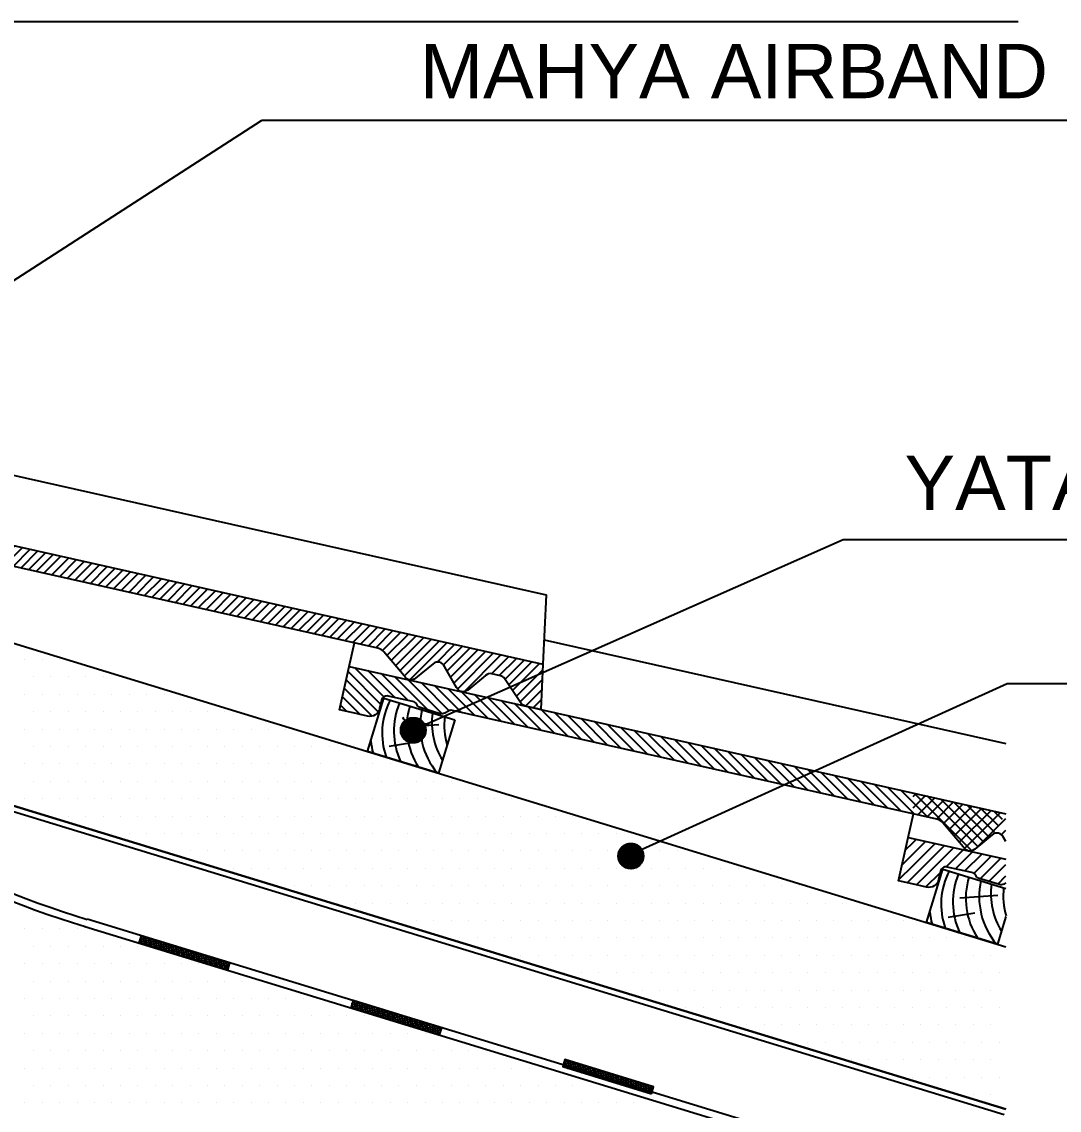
# Model space of a CAD drawing. Extents: x 775040 to 808375, y 4159409 to 4163651.
# Drawn here: x 807793.1 to 808002.7, y 4160819.6 to 4161039.5 of the extents above; entities that cross this region are included whole.
import ezdxf

# ---------------------------------------------------------------- set-up
doc = ezdxf.new("R2010")
doc.units = 0
doc.header["$MEASUREMENT"] = 0
doc.linetypes.add('DUZ', pattern=[500, 500])
doc.layers.get('0').update_dxf_attribs({"linetype": 'DUZ'})
for name, color, linetype in [('3', 3, 'Continuous'), ('tarama', 8, 'Continuous'), ('YAZI', 3, 'Continuous')]:
    doc.layers.add(name, color=color, linetype=linetype)
doc.styles.add('LEVENT', font='arial.ttf', dxfattribs={"height": 10})
pattern_1 = [(34.9669027, (805994.328464, 4161133.777688), (-0.01611844555, 0.02304785083), []), (124.9669027, (805994.328464, 4161133.777688), (-0.02304785083, -0.01611844555), [])]
pattern_2 = [(11, (805153.5943, 4161421.8334), (-0.08944172, 0.46013774), []), (101, (805153.5943, 4161421.8334), (-0.46013774, -0.08944172), [])]

# ---------------------------------------------------------------- blocks, each defined once
blk = doc.blocks.new('*X993')
at = {"color": 0}
for p, q in [((11535.9375, -1021.875), (11535.9375, -1021.875)), ((11545.3125, -1021.875), (11545.3125, -1021.875)), ((11554.6875, -1021.875), (11554.6875, -1021.875)), ((11540.625, -1031.25), (11540.625, -1031.25)), ((11550, -1031.25), (11550, -1031.25)), ((11559.375, -1031.25), (11559.375, -1031.25)), ((11568.75, -1031.25), (11568.75, -1031.25)), ((11578.125, -1031.25), (11578.125, -1031.25)), ((11587.5, -1031.25), (11587.5, -1031.25)), ((11535.9375, -1040.625), (11535.9375, -1040.625)), ((11545.3125, -1040.625), (11545.3125, -1040.625)), ((11554.6875, -1040.625), (11554.6875, -1040.625)), ((11564.0625, -1040.625), (11564.0625, -1040.625)), ((11573.4375, -1040.625), (11573.4375, -1040.625)), ((11582.8125, -1040.625), (11582.8125, -1040.625)), ((11592.1875, -1040.625), (11592.1875, -1040.625)), ((11601.5625, -1040.625), (11601.5625, -1040.625)), ((11610.9375, -1040.625), (11610.9375, -1040.625)), ((11540.625, -1050), (11540.625, -1050)), ((11550, -1050), (11550, -1050)), ((11559.375, -1050), (11559.375, -1050)), ((11568.75, -1050), (11568.75, -1050)), ((11578.125, -1050), (11578.125, -1050)), ((11587.5, -1050), (11587.5, -1050)), ((11596.875, -1050), (11596.875, -1050)), ((11606.25, -1050), (11606.25, -1050)), ((11615.625, -1050), (11615.625, -1050)), ((11625, -1050), (11625, -1050)), ((11634.375, -1050), (11634.375, -1050)), ((11643.75, -1050), (11643.75, -1050)), ((11535.9375, -1059.375), (11535.9375, -1059.375)), ((11545.3125, -1059.375), (11545.3125, -1059.375)), ((11554.6875, -1059.375), (11554.6875, -1059.375)), ((11564.0625, -1059.375), (11564.0625, -1059.375)), ((11573.4375, -1059.375), (11573.4375, -1059.375)), ((11582.8125, -1059.375), (11582.8125, -1059.375)), ((11592.1875, -1059.375), (11592.1875, -1059.375)), ((11601.5625, -1059.375), (11601.5625, -1059.375)), ((11610.9375, -1059.375), (11610.9375, -1059.375)), ((11620.3125, -1059.375), (11620.3125, -1059.375)), ((11629.6875, -1059.375), (11629.6875, -1059.375)), ((11639.0625, -1059.375), (11639.0625, -1059.375)), ((11648.4375, -1059.375), (11648.4375, -1059.375)), ((11657.8125, -1059.375), (11657.8125, -1059.375)), ((11667.1875, -1059.375), (11667.1875, -1059.375)), ((11676.5625, -1059.375), (11676.5625, -1059.375)), ((11540.625, -1068.75), (11540.625, -1068.75)), ((11550, -1068.75), (11550, -1068.75)), ((11559.375, -1068.75), (11559.375, -1068.75)), ((11568.75, -1068.75), (11568.75, -1068.75)), ((11578.125, -1068.75), (11578.125, -1068.75)), ((11587.5, -1068.75), (11587.5, -1068.75)), ((11596.875, -1068.75), (11596.875, -1068.75)), ((11606.25, -1068.75), (11606.25, -1068.75)), ((11615.625, -1068.75), (11615.625, -1068.75)), ((11625, -1068.75), (11625, -1068.75)), ((11634.375, -1068.75), (11634.375, -1068.75)), ((11643.75, -1068.75), (11643.75, -1068.75)), ((11653.125, -1068.75), (11653.125, -1068.75)), ((11662.5, -1068.75), (11662.5, -1068.75)), ((11671.875, -1068.75), (11671.875, -1068.75)), ((11681.25, -1068.75), (11681.25, -1068.75)), ((11690.625, -1068.75), (11690.625, -1068.75)), ((11700, -1068.75), (11700, -1068.75)), ((11709.375, -1068.75), (11709.375, -1068.75)), ((11535.9375, -1078.125), (11535.9375, -1078.125)), ((11545.3125, -1078.125), (11545.3125, -1078.125)), ((11554.6875, -1078.125), (11554.6875, -1078.125)), ((11564.0625, -1078.125), (11564.0625, -1078.125)), ((11573.4375, -1078.125), (11573.4375, -1078.125)), ((11582.8125, -1078.125), (11582.8125, -1078.125)), ((11592.1875, -1078.125), (11592.1875, -1078.125)), ((11601.5625, -1078.125), (11601.5625, -1078.125)), ((11610.9375, -1078.125), (11610.9375, -1078.125)), ((11620.3125, -1078.125), (11620.3125, -1078.125)), ((11629.6875, -1078.125), (11629.6875, -1078.125)), ((11639.0625, -1078.125), (11639.0625, -1078.125)), ((11648.4375, -1078.125), (11648.4375, -1078.125)), ((11657.8125, -1078.125), (11657.8125, -1078.125)), ((11667.1875, -1078.125), (11667.1875, -1078.125)), ((11676.5625, -1078.125), (11676.5625, -1078.125)), ((11685.9375, -1078.125), (11685.9375, -1078.125)), ((11695.3125, -1078.125), (11695.3125, -1078.125)), ((11704.6875, -1078.125), (11704.6875, -1078.125)), ((11714.0625, -1078.125), (11714.0625, -1078.125)), ((11723.4375, -1078.125), (11723.4375, -1078.125)), ((11732.8125, -1078.125), (11732.8125, -1078.125)), ((11742.1875, -1078.125), (11742.1875, -1078.125)), ((11540.625, -1087.5), (11540.625, -1087.5)), ((11550, -1087.5), (11550, -1087.5)), ((11559.375, -1087.5), (11559.375, -1087.5)), ((11568.75, -1087.5), (11568.75, -1087.5)), ((11578.125, -1087.5), (11578.125, -1087.5)), ((11587.5, -1087.5), (11587.5, -1087.5)), ((11596.875, -1087.5), (11596.875, -1087.5)), ((11606.25, -1087.5), (11606.25, -1087.5)), ((11615.625, -1087.5), (11615.625, -1087.5)), ((11625, -1087.5), (11625, -1087.5)), ((11634.375, -1087.5), (11634.375, -1087.5)), ((11643.75, -1087.5), (11643.75, -1087.5)), ((11653.125, -1087.5), (11653.125, -1087.5)), ((11662.5, -1087.5), (11662.5, -1087.5)), ((11671.875, -1087.5), (11671.875, -1087.5)), ((11681.25, -1087.5), (11681.25, -1087.5)), ((11690.625, -1087.5), (11690.625, -1087.5)), ((11700, -1087.5), (11700, -1087.5)), ((11709.375, -1087.5), (11709.375, -1087.5)), ((11718.75, -1087.5), (11718.75, -1087.5)), ((11728.125, -1087.5), (11728.125, -1087.5)), ((11737.5, -1087.5), (11737.5, -1087.5)), ((11746.875, -1087.5), (11746.875, -1087.5)), ((11756.25, -1087.5), (11756.25, -1087.5)), ((11765.625, -1087.5), (11765.625, -1087.5)), ((11535.9375, -1096.875), (11535.9375, -1096.875)), ((11545.3125, -1096.875), (11545.3125, -1096.875)), ((11554.6875, -1096.875), (11554.6875, -1096.875)), ((11564.0625, -1096.875), (11564.0625, -1096.875)), ((11573.4375, -1096.875), (11573.4375, -1096.875)), ((11582.8125, -1096.875), (11582.8125, -1096.875)), ((11592.1875, -1096.875), (11592.1875, -1096.875)), ((11601.5625, -1096.875), (11601.5625, -1096.875)), ((11610.9375, -1096.875), (11610.9375, -1096.875)), ((11620.3125, -1096.875), (11620.3125, -1096.875)), ((11629.6875, -1096.875), (11629.6875, -1096.875)), ((11639.0625, -1096.875), (11639.0625, -1096.875)), ((11648.4375, -1096.875), (11648.4375, -1096.875)), ((11657.8125, -1096.875), (11657.8125, -1096.875)), ((11667.1875, -1096.875), (11667.1875, -1096.875)), ((11676.5625, -1096.875), (11676.5625, -1096.875)), ((11685.9375, -1096.875), (11685.9375, -1096.875)), ((11695.3125, -1096.875), (11695.3125, -1096.875)), ((11704.6875, -1096.875), (11704.6875, -1096.875)), ((11714.0625, -1096.875), (11714.0625, -1096.875)), ((11723.4375, -1096.875), (11723.4375, -1096.875)), ((11732.8125, -1096.875), (11732.8125, -1096.875)), ((11742.1875, -1096.875), (11742.1875, -1096.875)), ((11751.5625, -1096.875), (11751.5625, -1096.875)), ((11760.9375, -1096.875), (11760.9375, -1096.875)), ((11770.3125, -1096.875), (11770.3125, -1096.875)), ((11779.6875, -1096.875), (11779.6875, -1096.875)), ((11789.0625, -1096.875), (11789.0625, -1096.875)), ((11798.4375, -1096.875), (11798.4375, -1096.875)), ((11550, -1106.25), (11550, -1106.25)), ((11559.375, -1106.25), (11559.375, -1106.25)), ((11568.75, -1106.25), (11568.75, -1106.25)), ((11578.125, -1106.25), (11578.125, -1106.25)), ((11587.5, -1106.25), (11587.5, -1106.25)), ((11596.875, -1106.25), (11596.875, -1106.25)), ((11606.25, -1106.25), (11606.25, -1106.25)), ((11615.625, -1106.25), (11615.625, -1106.25)), ((11625, -1106.25), (11625, -1106.25)), ((11634.375, -1106.25), (11634.375, -1106.25)), ((11643.75, -1106.25), (11643.75, -1106.25)), ((11653.125, -1106.25), (11653.125, -1106.25)), ((11662.5, -1106.25), (11662.5, -1106.25)), ((11671.875, -1106.25), (11671.875, -1106.25)), ((11681.25, -1106.25), (11681.25, -1106.25)), ((11690.625, -1106.25), (11690.625, -1106.25)), ((11700, -1106.25), (11700, -1106.25)), ((11709.375, -1106.25), (11709.375, -1106.25)), ((11718.75, -1106.25), (11718.75, -1106.25)), ((11728.125, -1106.25), (11728.125, -1106.25)), ((11737.5, -1106.25), (11737.5, -1106.25)), ((11746.875, -1106.25), (11746.875, -1106.25)), ((11756.25, -1106.25), (11756.25, -1106.25)), ((11765.625, -1106.25), (11765.625, -1106.25)), ((11775, -1106.25), (11775, -1106.25)), ((11784.375, -1106.25), (11784.375, -1106.25)), ((11793.75, -1106.25), (11793.75, -1106.25)), ((11803.125, -1106.25), (11803.125, -1106.25)), ((11812.5, -1106.25), (11812.5, -1106.25)), ((11821.875, -1106.25), (11821.875, -1106.25)), ((11831.25, -1106.25), (11831.25, -1106.25)), ((11582.8125, -1115.625), (11582.8125, -1115.625)), ((11592.1875, -1115.625), (11592.1875, -1115.625)), ((11601.5625, -1115.625), (11601.5625, -1115.625)), ((11610.9375, -1115.625), (11610.9375, -1115.625)), ((11620.3125, -1115.625), (11620.3125, -1115.625)), ((11629.6875, -1115.625), (11629.6875, -1115.625)), ((11639.0625, -1115.625), (11639.0625, -1115.625)), ((11648.4375, -1115.625), (11648.4375, -1115.625)), ((11657.8125, -1115.625), (11657.8125, -1115.625)), ((11667.1875, -1115.625), (11667.1875, -1115.625)), ((11676.5625, -1115.625), (11676.5625, -1115.625)), ((11685.9375, -1115.625), (11685.9375, -1115.625)), ((11695.3125, -1115.625), (11695.3125, -1115.625)), ((11704.6875, -1115.625), (11704.6875, -1115.625)), ((11714.0625, -1115.625), (11714.0625, -1115.625)), ((11723.4375, -1115.625), (11723.4375, -1115.625)), ((11732.8125, -1115.625), (11732.8125, -1115.625)), ((11742.1875, -1115.625), (11742.1875, -1115.625)), ((11751.5625, -1115.625), (11751.5625, -1115.625)), ((11760.9375, -1115.625), (11760.9375, -1115.625)), ((11770.3125, -1115.625), (11770.3125, -1115.625)), ((11779.6875, -1115.625), (11779.6875, -1115.625)), ((11789.0625, -1115.625), (11789.0625, -1115.625)), ((11798.4375, -1115.625), (11798.4375, -1115.625)), ((11807.8125, -1115.625), (11807.8125, -1115.625)), ((11817.1875, -1115.625), (11817.1875, -1115.625)), ((11826.5625, -1115.625), (11826.5625, -1115.625)), ((11835.9375, -1115.625), (11835.9375, -1115.625)), ((11845.3125, -1115.625), (11845.3125, -1115.625)), ((11854.6875, -1115.625), (11854.6875, -1115.625)), ((11864.0625, -1115.625), (11864.0625, -1115.625)), ((11615.625, -1125), (11615.625, -1125)), ((11625, -1125), (11625, -1125)), ((11634.375, -1125), (11634.375, -1125)), ((11643.75, -1125), (11643.75, -1125)), ((11653.125, -1125), (11653.125, -1125)), ((11662.5, -1125), (11662.5, -1125)), ((11671.875, -1125), (11671.875, -1125)), ((11681.25, -1125), (11681.25, -1125)), ((11690.625, -1125), (11690.625, -1125)), ((11700, -1125), (11700, -1125)), ((11709.375, -1125), (11709.375, -1125)), ((11718.75, -1125), (11718.75, -1125)), ((11728.125, -1125), (11728.125, -1125)), ((11737.5, -1125), (11737.5, -1125)), ((11746.875, -1125), (11746.875, -1125)), ((11756.25, -1125), (11756.25, -1125)), ((11765.625, -1125), (11765.625, -1125)), ((11775, -1125), (11775, -1125)), ((11784.375, -1125), (11784.375, -1125)), ((11793.75, -1125), (11793.75, -1125)), ((11803.125, -1125), (11803.125, -1125)), ((11812.5, -1125), (11812.5, -1125)), ((11821.875, -1125), (11821.875, -1125)), ((11831.25, -1125), (11831.25, -1125)), ((11840.625, -1125), (11840.625, -1125)), ((11850, -1125), (11850, -1125)), ((11859.375, -1125), (11859.375, -1125)), ((11868.75, -1125), (11868.75, -1125)), ((11878.125, -1125), (11878.125, -1125)), ((11887.5, -1125), (11887.5, -1125)), ((11648.4375, -1134.375), (11648.4375, -1134.375)), ((11657.8125, -1134.375), (11657.8125, -1134.375)), ((11667.1875, -1134.375), (11667.1875, -1134.375)), ((11676.5625, -1134.375), (11676.5625, -1134.375)), ((11685.9375, -1134.375), (11685.9375, -1134.375)), ((11695.3125, -1134.375), (11695.3125, -1134.375)), ((11704.6875, -1134.375), (11704.6875, -1134.375)), ((11714.0625, -1134.375), (11714.0625, -1134.375)), ((11723.4375, -1134.375), (11723.4375, -1134.375)), ((11732.8125, -1134.375), (11732.8125, -1134.375)), ((11742.1875, -1134.375), (11742.1875, -1134.375)), ((11751.5625, -1134.375), (11751.5625, -1134.375)), ((11760.9375, -1134.375), (11760.9375, -1134.375)), ((11770.3125, -1134.375), (11770.3125, -1134.375)), ((11779.6875, -1134.375), (11779.6875, -1134.375)), ((11789.0625, -1134.375), (11789.0625, -1134.375)), ((11798.4375, -1134.375), (11798.4375, -1134.375)), ((11807.8125, -1134.375), (11807.8125, -1134.375)), ((11817.1875, -1134.375), (11817.1875, -1134.375)), ((11826.5625, -1134.375), (11826.5625, -1134.375)), ((11835.9375, -1134.375), (11835.9375, -1134.375)), ((11845.3125, -1134.375), (11845.3125, -1134.375)), ((11854.6875, -1134.375), (11854.6875, -1134.375)), ((11864.0625, -1134.375), (11864.0625, -1134.375)), ((11873.4375, -1134.375), (11873.4375, -1134.375)), ((11882.8125, -1134.375), (11882.8125, -1134.375)), ((11892.1875, -1134.375), (11892.1875, -1134.375)), ((11901.5625, -1134.375), (11901.5625, -1134.375)), ((11910.9375, -1134.375), (11910.9375, -1134.375)), ((11920.3125, -1134.375), (11920.3125, -1134.375)), ((11671.875, -1143.75), (11671.875, -1143.75)), ((11681.25, -1143.75), (11681.25, -1143.75)), ((11690.625, -1143.75), (11690.625, -1143.75)), ((11700, -1143.75), (11700, -1143.75)), ((11709.375, -1143.75), (11709.375, -1143.75)), ((11718.75, -1143.75), (11718.75, -1143.75)), ((11728.125, -1143.75), (11728.125, -1143.75)), ((11737.5, -1143.75), (11737.5, -1143.75)), ((11746.875, -1143.75), (11746.875, -1143.75)), ((11756.25, -1143.75), (11756.25, -1143.75)), ((11765.625, -1143.75), (11765.625, -1143.75)), ((11775, -1143.75), (11775, -1143.75)), ((11784.375, -1143.75), (11784.375, -1143.75)), ((11793.75, -1143.75), (11793.75, -1143.75)), ((11803.125, -1143.75), (11803.125, -1143.75)), ((11812.5, -1143.75), (11812.5, -1143.75)), ((11821.875, -1143.75), (11821.875, -1143.75)), ((11831.25, -1143.75), (11831.25, -1143.75)), ((11840.625, -1143.75), (11840.625, -1143.75)), ((11850, -1143.75), (11850, -1143.75)), ((11859.375, -1143.75), (11859.375, -1143.75)), ((11868.75, -1143.75), (11868.75, -1143.75)), ((11878.125, -1143.75), (11878.125, -1143.75)), ((11887.5, -1143.75), (11887.5, -1143.75)), ((11896.875, -1143.75), (11896.875, -1143.75)), ((11906.25, -1143.75), (11906.25, -1143.75)), ((11915.625, -1143.75), (11915.625, -1143.75)), ((11925, -1143.75), (11925, -1143.75)), ((11934.375, -1143.75), (11934.375, -1143.75)), ((11943.75, -1143.75), (11943.75, -1143.75)), ((11953.125, -1143.75), (11953.125, -1143.75)), ((11704.6875, -1153.125), (11704.6875, -1153.125)), ((11714.0625, -1153.125), (11714.0625, -1153.125)), ((11723.4375, -1153.125), (11723.4375, -1153.125)), ((11732.8125, -1153.125), (11732.8125, -1153.125)), ((11742.1875, -1153.125), (11742.1875, -1153.125)), ((11751.5625, -1153.125), (11751.5625, -1153.125)), ((11760.9375, -1153.125), (11760.9375, -1153.125)), ((11770.3125, -1153.125), (11770.3125, -1153.125)), ((11779.6875, -1153.125), (11779.6875, -1153.125)), ((11789.0625, -1153.125), (11789.0625, -1153.125)), ((11798.4375, -1153.125), (11798.4375, -1153.125)), ((11807.8125, -1153.125), (11807.8125, -1153.125)), ((11817.1875, -1153.125), (11817.1875, -1153.125)), ((11826.5625, -1153.125), (11826.5625, -1153.125)), ((11835.9375, -1153.125), (11835.9375, -1153.125)), ((11845.3125, -1153.125), (11845.3125, -1153.125)), ((11854.6875, -1153.125), (11854.6875, -1153.125)), ((11864.0625, -1153.125), (11864.0625, -1153.125)), ((11873.4375, -1153.125), (11873.4375, -1153.125)), ((11882.8125, -1153.125), (11882.8125, -1153.125)), ((11892.1875, -1153.125), (11892.1875, -1153.125)), ((11901.5625, -1153.125), (11901.5625, -1153.125)), ((11910.9375, -1153.125), (11910.9375, -1153.125)), ((11920.3125, -1153.125), (11920.3125, -1153.125)), ((11929.6875, -1153.125), (11929.6875, -1153.125)), ((11939.0625, -1153.125), (11939.0625, -1153.125)), ((11948.4375, -1153.125), (11948.4375, -1153.125)), ((11957.8125, -1153.125), (11957.8125, -1153.125)), ((11967.1875, -1153.125), (11967.1875, -1153.125)), ((11976.5625, -1153.125), (11976.5625, -1153.125)), ((11985.9375, -1153.125), (11985.9375, -1153.125)), ((11737.5, -1162.5), (11737.5, -1162.5)), ((11746.875, -1162.5), (11746.875, -1162.5)), ((11756.25, -1162.5), (11756.25, -1162.5)), ((11765.625, -1162.5), (11765.625, -1162.5)), ((11775, -1162.5), (11775, -1162.5)), ((11784.375, -1162.5), (11784.375, -1162.5)), ((11793.75, -1162.5), (11793.75, -1162.5)), ((11803.125, -1162.5), (11803.125, -1162.5)), ((11812.5, -1162.5), (11812.5, -1162.5)), ((11821.875, -1162.5), (11821.875, -1162.5)), ((11831.25, -1162.5), (11831.25, -1162.5)), ((11840.625, -1162.5), (11840.625, -1162.5)), ((11850, -1162.5), (11850, -1162.5)), ((11859.375, -1162.5), (11859.375, -1162.5)), ((11868.75, -1162.5), (11868.75, -1162.5)), ((11878.125, -1162.5), (11878.125, -1162.5)), ((11887.5, -1162.5), (11887.5, -1162.5)), ((11896.875, -1162.5), (11896.875, -1162.5)), ((11906.25, -1162.5), (11906.25, -1162.5)), ((11915.625, -1162.5), (11915.625, -1162.5)), ((11925, -1162.5), (11925, -1162.5)), ((11934.375, -1162.5), (11934.375, -1162.5)), ((11943.75, -1162.5), (11943.75, -1162.5)), ((11953.125, -1162.5), (11953.125, -1162.5)), ((11962.5, -1162.5), (11962.5, -1162.5)), ((11971.875, -1162.5), (11971.875, -1162.5)), ((11981.25, -1162.5), (11981.25, -1162.5)), ((11990.625, -1162.5), (11990.625, -1162.5)), ((12000, -1162.5), (12000, -1162.5)), ((12009.375, -1162.5), (12009.375, -1162.5)), ((11770.3125, -1171.875), (11770.3125, -1171.875)), ((11779.6875, -1171.875), (11779.6875, -1171.875)), ((11789.0625, -1171.875), (11789.0625, -1171.875)), ((11798.4375, -1171.875), (11798.4375, -1171.875)), ((11807.8125, -1171.875), (11807.8125, -1171.875)), ((11817.1875, -1171.875), (11817.1875, -1171.875)), ((11826.5625, -1171.875), (11826.5625, -1171.875)), ((11835.9375, -1171.875), (11835.9375, -1171.875)), ((11845.3125, -1171.875), (11845.3125, -1171.875)), ((11854.6875, -1171.875), (11854.6875, -1171.875)), ((11864.0625, -1171.875), (11864.0625, -1171.875)), ((11873.4375, -1171.875), (11873.4375, -1171.875)), ((11882.8125, -1171.875), (11882.8125, -1171.875)), ((11892.1875, -1171.875), (11892.1875, -1171.875)), ((11901.5625, -1171.875), (11901.5625, -1171.875)), ((11910.9375, -1171.875), (11910.9375, -1171.875)), ((11920.3125, -1171.875), (11920.3125, -1171.875)), ((11929.6875, -1171.875), (11929.6875, -1171.875)), ((11939.0625, -1171.875), (11939.0625, -1171.875)), ((11948.4375, -1171.875), (11948.4375, -1171.875)), ((11957.8125, -1171.875), (11957.8125, -1171.875)), ((11967.1875, -1171.875), (11967.1875, -1171.875)), ((11976.5625, -1171.875), (11976.5625, -1171.875)), ((11985.9375, -1171.875), (11985.9375, -1171.875)), ((11995.3125, -1171.875), (11995.3125, -1171.875)), ((12004.6875, -1171.875), (12004.6875, -1171.875)), ((12014.0625, -1171.875), (12014.0625, -1171.875)), ((12023.4375, -1171.875), (12023.4375, -1171.875)), ((12032.8125, -1171.875), (12032.8125, -1171.875)), ((12042.1875, -1171.875), (12042.1875, -1171.875)), ((11793.75, -1181.25), (11793.75, -1181.25)), ((11803.125, -1181.25), (11803.125, -1181.25)), ((11812.5, -1181.25), (11812.5, -1181.25)), ((11821.875, -1181.25), (11821.875, -1181.25)), ((11831.25, -1181.25), (11831.25, -1181.25)), ((11840.625, -1181.25), (11840.625, -1181.25)), ((11850, -1181.25), (11850, -1181.25)), ((11859.375, -1181.25), (11859.375, -1181.25)), ((11868.75, -1181.25), (11868.75, -1181.25)), ((11878.125, -1181.25), (11878.125, -1181.25)), ((11887.5, -1181.25), (11887.5, -1181.25)), ((11896.875, -1181.25), (11896.875, -1181.25)), ((11906.25, -1181.25), (11906.25, -1181.25)), ((11915.625, -1181.25), (11915.625, -1181.25)), ((11925, -1181.25), (11925, -1181.25)), ((11934.375, -1181.25), (11934.375, -1181.25)), ((11943.75, -1181.25), (11943.75, -1181.25)), ((11953.125, -1181.25), (11953.125, -1181.25)), ((11962.5, -1181.25), (11962.5, -1181.25)), ((11971.875, -1181.25), (11971.875, -1181.25)), ((11981.25, -1181.25), (11981.25, -1181.25)), ((11990.625, -1181.25), (11990.625, -1181.25)), ((12000, -1181.25), (12000, -1181.25)), ((12009.375, -1181.25), (12009.375, -1181.25)), ((12018.75, -1181.25), (12018.75, -1181.25)), ((12028.125, -1181.25), (12028.125, -1181.25)), ((12037.5, -1181.25), (12037.5, -1181.25)), ((12046.875, -1181.25), (12046.875, -1181.25)), ((12056.25, -1181.25), (12056.25, -1181.25)), ((11826.5625, -1190.625), (11826.5625, -1190.625)), ((11835.9375, -1190.625), (11835.9375, -1190.625)), ((11845.3125, -1190.625), (11845.3125, -1190.625)), ((11854.6875, -1190.625), (11854.6875, -1190.625)), ((11864.0625, -1190.625), (11864.0625, -1190.625)), ((11873.4375, -1190.625), (11873.4375, -1190.625)), ((11882.8125, -1190.625), (11882.8125, -1190.625)), ((11892.1875, -1190.625), (11892.1875, -1190.625)), ((11901.5625, -1190.625), (11901.5625, -1190.625)), ((11910.9375, -1190.625), (11910.9375, -1190.625)), ((11920.3125, -1190.625), (11920.3125, -1190.625)), ((11929.6875, -1190.625), (11929.6875, -1190.625)), ((11939.0625, -1190.625), (11939.0625, -1190.625)), ((11948.4375, -1190.625), (11948.4375, -1190.625)), ((11957.8125, -1190.625), (11957.8125, -1190.625)), ((11967.1875, -1190.625), (11967.1875, -1190.625)), ((11976.5625, -1190.625), (11976.5625, -1190.625)), ((11985.9375, -1190.625), (11985.9375, -1190.625)), ((11995.3125, -1190.625), (11995.3125, -1190.625)), ((12004.6875, -1190.625), (12004.6875, -1190.625)), ((12014.0625, -1190.625), (12014.0625, -1190.625)), ((12023.4375, -1190.625), (12023.4375, -1190.625)), ((12032.8125, -1190.625), (12032.8125, -1190.625)), ((12042.1875, -1190.625), (12042.1875, -1190.625)), ((12051.5625, -1190.625), (12051.5625, -1190.625)), ((12060.9375, -1190.625), (12060.9375, -1190.625)), ((11859.375, -1200), (11859.375, -1200)), ((11868.75, -1200), (11868.75, -1200)), ((11878.125, -1200), (11878.125, -1200)), ((11887.5, -1200), (11887.5, -1200)), ((11896.875, -1200), (11896.875, -1200)), ((11906.25, -1200), (11906.25, -1200)), ((11915.625, -1200), (11915.625, -1200)), ((11925, -1200), (11925, -1200)), ((11934.375, -1200), (11934.375, -1200)), ((11943.75, -1200), (11943.75, -1200)), ((11953.125, -1200), (11953.125, -1200)), ((11962.5, -1200), (11962.5, -1200)), ((11971.875, -1200), (11971.875, -1200)), ((11981.25, -1200), (11981.25, -1200)), ((11990.625, -1200), (11990.625, -1200)), ((12000, -1200), (12000, -1200)), ((12009.375, -1200), (12009.375, -1200)), ((12018.75, -1200), (12018.75, -1200)), ((12028.125, -1200), (12028.125, -1200)), ((12037.5, -1200), (12037.5, -1200)), ((12046.875, -1200), (12046.875, -1200)), ((12056.25, -1200), (12056.25, -1200)), ((11892.1875, -1209.375), (11892.1875, -1209.375)), ((11901.5625, -1209.375), (11901.5625, -1209.375)), ((11910.9375, -1209.375), (11910.9375, -1209.375)), ((11920.3125, -1209.375), (11920.3125, -1209.375)), ((11929.6875, -1209.375), (11929.6875, -1209.375)), ((11939.0625, -1209.375), (11939.0625, -1209.375)), ((11948.4375, -1209.375), (11948.4375, -1209.375)), ((11957.8125, -1209.375), (11957.8125, -1209.375)), ((11967.1875, -1209.375), (11967.1875, -1209.375)), ((11976.5625, -1209.375), (11976.5625, -1209.375)), ((11985.9375, -1209.375), (11985.9375, -1209.375)), ((11995.3125, -1209.375), (11995.3125, -1209.375)), ((12004.6875, -1209.375), (12004.6875, -1209.375)), ((12014.0625, -1209.375), (12014.0625, -1209.375)), ((12023.4375, -1209.375), (12023.4375, -1209.375)), ((12032.8125, -1209.375), (12032.8125, -1209.375)), ((12042.1875, -1209.375), (12042.1875, -1209.375)), ((12051.5625, -1209.375), (12051.5625, -1209.375)), ((12060.9375, -1209.375), (12060.9375, -1209.375)), ((11925, -1218.75), (11925, -1218.75)), ((11934.375, -1218.75), (11934.375, -1218.75)), ((11943.75, -1218.75), (11943.75, -1218.75)), ((11953.125, -1218.75), (11953.125, -1218.75)), ((11962.5, -1218.75), (11962.5, -1218.75)), ((11971.875, -1218.75), (11971.875, -1218.75)), ((11981.25, -1218.75), (11981.25, -1218.75)), ((11990.625, -1218.75), (11990.625, -1218.75)), ((12000, -1218.75), (12000, -1218.75)), ((12009.375, -1218.75), (12009.375, -1218.75)), ((12018.75, -1218.75), (12018.75, -1218.75)), ((12028.125, -1218.75), (12028.125, -1218.75)), ((12037.5, -1218.75), (12037.5, -1218.75)), ((12046.875, -1218.75), (12046.875, -1218.75)), ((12056.25, -1218.75), (12056.25, -1218.75)), ((11948.4375, -1228.125), (11948.4375, -1228.125)), ((11957.8125, -1228.125), (11957.8125, -1228.125)), ((11967.1875, -1228.125), (11967.1875, -1228.125)), ((11976.5625, -1228.125), (11976.5625, -1228.125)), ((11985.9375, -1228.125), (11985.9375, -1228.125)), ((11995.3125, -1228.125), (11995.3125, -1228.125)), ((12004.6875, -1228.125), (12004.6875, -1228.125)), ((12014.0625, -1228.125), (12014.0625, -1228.125)), ((12023.4375, -1228.125), (12023.4375, -1228.125)), ((12032.8125, -1228.125), (12032.8125, -1228.125)), ((12042.1875, -1228.125), (12042.1875, -1228.125)), ((12051.5625, -1228.125), (12051.5625, -1228.125)), ((12060.9375, -1228.125), (12060.9375, -1228.125)), ((11981.25, -1237.5), (11981.25, -1237.5)), ((11990.625, -1237.5), (11990.625, -1237.5)), ((12000, -1237.5), (12000, -1237.5)), ((12009.375, -1237.5), (12009.375, -1237.5)), ((12018.75, -1237.5), (12018.75, -1237.5)), ((12028.125, -1237.5), (12028.125, -1237.5)), ((12037.5, -1237.5), (12037.5, -1237.5)), ((12046.875, -1237.5), (12046.875, -1237.5)), ((12056.25, -1237.5), (12056.25, -1237.5)), ((12014.0625, -1246.875), (12014.0625, -1246.875)), ((12023.4375, -1246.875), (12023.4375, -1246.875)), ((12032.8125, -1246.875), (12032.8125, -1246.875)), ((12042.1875, -1246.875), (12042.1875, -1246.875)), ((12051.5625, -1246.875), (12051.5625, -1246.875)), ((12060.9375, -1246.875), (12060.9375, -1246.875)), ((12046.875, -1256.25), (12046.875, -1256.25)), ((12056.25, -1256.25), (12056.25, -1256.25))]:
    blk.add_line(p, q, dxfattribs=at)
blk = doc.blocks.new('*X989')
at = {"color": 0}
for p, q in [((11540.625, -1068.75), (11540.625, -1068.75)), ((11535.9375, -1078.125), (11535.9375, -1078.125)), ((11545.3125, -1078.125), (11545.3125, -1078.125)), ((11554.6875, -1078.125), (11554.6875, -1078.125)), ((11564.0625, -1078.125), (11564.0625, -1078.125)), ((11540.625, -1087.5), (11540.625, -1087.5)), ((11550, -1087.5), (11550, -1087.5)), ((11559.375, -1087.5), (11559.375, -1087.5)), ((11568.75, -1087.5), (11568.75, -1087.5)), ((11578.125, -1087.5), (11578.125, -1087.5)), ((11587.5, -1087.5), (11587.5, -1087.5)), ((11596.875, -1087.5), (11596.875, -1087.5)), ((11535.9375, -1096.875), (11535.9375, -1096.875)), ((11545.3125, -1096.875), (11545.3125, -1096.875)), ((11554.6875, -1096.875), (11554.6875, -1096.875)), ((11564.0625, -1096.875), (11564.0625, -1096.875)), ((11573.4375, -1096.875), (11573.4375, -1096.875)), ((11582.8125, -1096.875), (11582.8125, -1096.875)), ((11592.1875, -1096.875), (11592.1875, -1096.875)), ((11601.5625, -1096.875), (11601.5625, -1096.875)), ((11610.9375, -1096.875), (11610.9375, -1096.875)), ((11620.3125, -1096.875), (11620.3125, -1096.875)), ((11629.6875, -1096.875), (11629.6875, -1096.875)), ((11540.625, -1106.25), (11540.625, -1106.25)), ((11550, -1106.25), (11550, -1106.25)), ((11559.375, -1106.25), (11559.375, -1106.25)), ((11568.75, -1106.25), (11568.75, -1106.25)), ((11578.125, -1106.25), (11578.125, -1106.25)), ((11587.5, -1106.25), (11587.5, -1106.25)), ((11596.875, -1106.25), (11596.875, -1106.25)), ((11606.25, -1106.25), (11606.25, -1106.25)), ((11615.625, -1106.25), (11615.625, -1106.25)), ((11625, -1106.25), (11625, -1106.25)), ((11634.375, -1106.25), (11634.375, -1106.25)), ((11643.75, -1106.25), (11643.75, -1106.25)), ((11653.125, -1106.25), (11653.125, -1106.25)), ((11662.5, -1106.25), (11662.5, -1106.25)), ((11535.9375, -1115.625), (11535.9375, -1115.625)), ((11545.3125, -1115.625), (11545.3125, -1115.625)), ((11554.6875, -1115.625), (11554.6875, -1115.625)), ((11564.0625, -1115.625), (11564.0625, -1115.625)), ((11573.4375, -1115.625), (11573.4375, -1115.625)), ((11582.8125, -1115.625), (11582.8125, -1115.625)), ((11592.1875, -1115.625), (11592.1875, -1115.625)), ((11601.5625, -1115.625), (11601.5625, -1115.625)), ((11610.9375, -1115.625), (11610.9375, -1115.625)), ((11620.3125, -1115.625), (11620.3125, -1115.625)), ((11629.6875, -1115.625), (11629.6875, -1115.625)), ((11639.0625, -1115.625), (11639.0625, -1115.625)), ((11648.4375, -1115.625), (11648.4375, -1115.625)), ((11657.8125, -1115.625), (11657.8125, -1115.625)), ((11667.1875, -1115.625), (11667.1875, -1115.625)), ((11676.5625, -1115.625), (11676.5625, -1115.625)), ((11685.9375, -1115.625), (11685.9375, -1115.625)), ((11695.3125, -1115.625), (11695.3125, -1115.625)), ((11540.625, -1125), (11540.625, -1125)), ((11550, -1125), (11550, -1125)), ((11559.375, -1125), (11559.375, -1125)), ((11568.75, -1125), (11568.75, -1125)), ((11578.125, -1125), (11578.125, -1125)), ((11587.5, -1125), (11587.5, -1125)), ((11596.875, -1125), (11596.875, -1125)), ((11606.25, -1125), (11606.25, -1125)), ((11615.625, -1125), (11615.625, -1125)), ((11625, -1125), (11625, -1125)), ((11634.375, -1125), (11634.375, -1125)), ((11643.75, -1125), (11643.75, -1125)), ((11653.125, -1125), (11653.125, -1125)), ((11662.5, -1125), (11662.5, -1125)), ((11671.875, -1125), (11671.875, -1125)), ((11681.25, -1125), (11681.25, -1125)), ((11690.625, -1125), (11690.625, -1125)), ((11700, -1125), (11700, -1125)), ((11709.375, -1125), (11709.375, -1125)), ((11718.75, -1125), (11718.75, -1125)), ((11535.9375, -1134.375), (11535.9375, -1134.375)), ((11545.3125, -1134.375), (11545.3125, -1134.375)), ((11554.6875, -1134.375), (11554.6875, -1134.375)), ((11564.0625, -1134.375), (11564.0625, -1134.375)), ((11573.4375, -1134.375), (11573.4375, -1134.375)), ((11582.8125, -1134.375), (11582.8125, -1134.375)), ((11592.1875, -1134.375), (11592.1875, -1134.375)), ((11601.5625, -1134.375), (11601.5625, -1134.375)), ((11610.9375, -1134.375), (11610.9375, -1134.375)), ((11620.3125, -1134.375), (11620.3125, -1134.375)), ((11629.6875, -1134.375), (11629.6875, -1134.375)), ((11639.0625, -1134.375), (11639.0625, -1134.375)), ((11648.4375, -1134.375), (11648.4375, -1134.375)), ((11657.8125, -1134.375), (11657.8125, -1134.375)), ((11667.1875, -1134.375), (11667.1875, -1134.375)), ((11676.5625, -1134.375), (11676.5625, -1134.375)), ((11685.9375, -1134.375), (11685.9375, -1134.375)), ((11695.3125, -1134.375), (11695.3125, -1134.375)), ((11704.6875, -1134.375), (11704.6875, -1134.375)), ((11714.0625, -1134.375), (11714.0625, -1134.375)), ((11723.4375, -1134.375), (11723.4375, -1134.375)), ((11732.8125, -1134.375), (11732.8125, -1134.375)), ((11742.1875, -1134.375), (11742.1875, -1134.375)), ((11751.5625, -1134.375), (11751.5625, -1134.375)), ((11540.625, -1143.75), (11540.625, -1143.75)), ((11550, -1143.75), (11550, -1143.75)), ((11559.375, -1143.75), (11559.375, -1143.75)), ((11568.75, -1143.75), (11568.75, -1143.75)), ((11578.125, -1143.75), (11578.125, -1143.75)), ((11587.5, -1143.75), (11587.5, -1143.75)), ((11596.875, -1143.75), (11596.875, -1143.75)), ((11606.25, -1143.75), (11606.25, -1143.75)), ((11615.625, -1143.75), (11615.625, -1143.75)), ((11625, -1143.75), (11625, -1143.75)), ((11634.375, -1143.75), (11634.375, -1143.75)), ((11643.75, -1143.75), (11643.75, -1143.75)), ((11653.125, -1143.75), (11653.125, -1143.75)), ((11662.5, -1143.75), (11662.5, -1143.75)), ((11671.875, -1143.75), (11671.875, -1143.75)), ((11681.25, -1143.75), (11681.25, -1143.75)), ((11690.625, -1143.75), (11690.625, -1143.75)), ((11700, -1143.75), (11700, -1143.75)), ((11709.375, -1143.75), (11709.375, -1143.75)), ((11718.75, -1143.75), (11718.75, -1143.75)), ((11728.125, -1143.75), (11728.125, -1143.75)), ((11737.5, -1143.75), (11737.5, -1143.75)), ((11746.875, -1143.75), (11746.875, -1143.75)), ((11756.25, -1143.75), (11756.25, -1143.75)), ((11765.625, -1143.75), (11765.625, -1143.75)), ((11775, -1143.75), (11775, -1143.75)), ((11784.375, -1143.75), (11784.375, -1143.75)), ((11535.9375, -1153.125), (11535.9375, -1153.125)), ((11545.3125, -1153.125), (11545.3125, -1153.125)), ((11554.6875, -1153.125), (11554.6875, -1153.125)), ((11564.0625, -1153.125), (11564.0625, -1153.125)), ((11573.4375, -1153.125), (11573.4375, -1153.125)), ((11582.8125, -1153.125), (11582.8125, -1153.125)), ((11592.1875, -1153.125), (11592.1875, -1153.125)), ((11601.5625, -1153.125), (11601.5625, -1153.125)), ((11610.9375, -1153.125), (11610.9375, -1153.125)), ((11620.3125, -1153.125), (11620.3125, -1153.125)), ((11629.6875, -1153.125), (11629.6875, -1153.125)), ((11639.0625, -1153.125), (11639.0625, -1153.125)), ((11648.4375, -1153.125), (11648.4375, -1153.125)), ((11657.8125, -1153.125), (11657.8125, -1153.125)), ((11667.1875, -1153.125), (11667.1875, -1153.125)), ((11676.5625, -1153.125), (11676.5625, -1153.125)), ((11685.9375, -1153.125), (11685.9375, -1153.125)), ((11695.3125, -1153.125), (11695.3125, -1153.125)), ((11704.6875, -1153.125), (11704.6875, -1153.125)), ((11714.0625, -1153.125), (11714.0625, -1153.125)), ((11723.4375, -1153.125), (11723.4375, -1153.125)), ((11732.8125, -1153.125), (11732.8125, -1153.125)), ((11742.1875, -1153.125), (11742.1875, -1153.125)), ((11751.5625, -1153.125), (11751.5625, -1153.125)), ((11760.9375, -1153.125), (11760.9375, -1153.125)), ((11770.3125, -1153.125), (11770.3125, -1153.125)), ((11779.6875, -1153.125), (11779.6875, -1153.125)), ((11789.0625, -1153.125), (11789.0625, -1153.125)), ((11798.4375, -1153.125), (11798.4375, -1153.125)), ((11807.8125, -1153.125), (11807.8125, -1153.125)), ((11817.1875, -1153.125), (11817.1875, -1153.125)), ((11540.625, -1162.5), (11540.625, -1162.5)), ((11550, -1162.5), (11550, -1162.5)), ((11559.375, -1162.5), (11559.375, -1162.5)), ((11568.75, -1162.5), (11568.75, -1162.5)), ((11578.125, -1162.5), (11578.125, -1162.5)), ((11587.5, -1162.5), (11587.5, -1162.5)), ((11596.875, -1162.5), (11596.875, -1162.5)), ((11606.25, -1162.5), (11606.25, -1162.5)), ((11615.625, -1162.5), (11615.625, -1162.5)), ((11625, -1162.5), (11625, -1162.5)), ((11634.375, -1162.5), (11634.375, -1162.5)), ((11643.75, -1162.5), (11643.75, -1162.5)), ((11653.125, -1162.5), (11653.125, -1162.5)), ((11662.5, -1162.5), (11662.5, -1162.5)), ((11671.875, -1162.5), (11671.875, -1162.5)), ((11681.25, -1162.5), (11681.25, -1162.5)), ((11690.625, -1162.5), (11690.625, -1162.5)), ((11700, -1162.5), (11700, -1162.5)), ((11709.375, -1162.5), (11709.375, -1162.5)), ((11718.75, -1162.5), (11718.75, -1162.5)), ((11728.125, -1162.5), (11728.125, -1162.5)), ((11737.5, -1162.5), (11737.5, -1162.5)), ((11746.875, -1162.5), (11746.875, -1162.5)), ((11756.25, -1162.5), (11756.25, -1162.5)), ((11765.625, -1162.5), (11765.625, -1162.5)), ((11775, -1162.5), (11775, -1162.5)), ((11784.375, -1162.5), (11784.375, -1162.5)), ((11793.75, -1162.5), (11793.75, -1162.5)), ((11803.125, -1162.5), (11803.125, -1162.5)), ((11812.5, -1162.5), (11812.5, -1162.5)), ((11821.875, -1162.5), (11821.875, -1162.5)), ((11831.25, -1162.5), (11831.25, -1162.5)), ((11840.625, -1162.5), (11840.625, -1162.5)), ((11535.9375, -1171.875), (11535.9375, -1171.875)), ((11545.3125, -1171.875), (11545.3125, -1171.875)), ((11554.6875, -1171.875), (11554.6875, -1171.875)), ((11564.0625, -1171.875), (11564.0625, -1171.875)), ((11573.4375, -1171.875), (11573.4375, -1171.875)), ((11582.8125, -1171.875), (11582.8125, -1171.875)), ((11592.1875, -1171.875), (11592.1875, -1171.875)), ((11601.5625, -1171.875), (11601.5625, -1171.875)), ((11610.9375, -1171.875), (11610.9375, -1171.875)), ((11620.3125, -1171.875), (11620.3125, -1171.875)), ((11629.6875, -1171.875), (11629.6875, -1171.875)), ((11639.0625, -1171.875), (11639.0625, -1171.875)), ((11648.4375, -1171.875), (11648.4375, -1171.875)), ((11657.8125, -1171.875), (11657.8125, -1171.875)), ((11667.1875, -1171.875), (11667.1875, -1171.875)), ((11676.5625, -1171.875), (11676.5625, -1171.875)), ((11685.9375, -1171.875), (11685.9375, -1171.875)), ((11695.3125, -1171.875), (11695.3125, -1171.875)), ((11704.6875, -1171.875), (11704.6875, -1171.875)), ((11714.0625, -1171.875), (11714.0625, -1171.875)), ((11723.4375, -1171.875), (11723.4375, -1171.875)), ((11732.8125, -1171.875), (11732.8125, -1171.875)), ((11742.1875, -1171.875), (11742.1875, -1171.875)), ((11751.5625, -1171.875), (11751.5625, -1171.875)), ((11760.9375, -1171.875), (11760.9375, -1171.875)), ((11770.3125, -1171.875), (11770.3125, -1171.875)), ((11779.6875, -1171.875), (11779.6875, -1171.875)), ((11789.0625, -1171.875), (11789.0625, -1171.875)), ((11798.4375, -1171.875), (11798.4375, -1171.875)), ((11807.8125, -1171.875), (11807.8125, -1171.875)), ((11817.1875, -1171.875), (11817.1875, -1171.875)), ((11826.5625, -1171.875), (11826.5625, -1171.875)), ((11835.9375, -1171.875), (11835.9375, -1171.875)), ((11845.3125, -1171.875), (11845.3125, -1171.875)), ((11854.6875, -1171.875), (11854.6875, -1171.875)), ((11864.0625, -1171.875), (11864.0625, -1171.875)), ((11873.4375, -1171.875), (11873.4375, -1171.875))]:
    blk.add_line(p, q, dxfattribs=at)
blk = doc.blocks.new('*X990')
at = {"color": 0}
for p, q in [((4228.08, -1501.26), (4229.65, -1499.68)), ((4228.08, -1507.44), (4234.71, -1500.81)), ((4230.55, -1511.15), (4239.76, -1501.95)), ((4235.61, -1512.29), (4244.81, -1503.08)), ((4240.66, -1513.42), (4249.87, -1504.21)), ((4244.44, -1515.83), (4254.92, -1505.35)), ((4247.28, -1519.18), (4259.97, -1506.48)), ((4250.12, -1522.52), (4265.03, -1507.61)), ((4252.97, -1525.86), (4270.08, -1508.75)), ((4255.71, -1529.31), (4275.14, -1509.88)), ((4262.81, -1528.39), (4278.08, -1513.13)), ((4228.08, -1526), (4229.84, -1524.25)), ((4275.63, -1521.76), (4278.08, -1519.31)), ((4223.84, -1530.24), (4228.08, -1526)), ((4228.08, -1532.19), (4234.89, -1525.38)), ((4228.08, -1538.38), (4239.94, -1526.51)), ((4228.08, -1544.57), (4245, -1527.65)), ((4229.96, -1548.87), (4250.05, -1528.78)), ((4245.85, -1539.17), (4255.1, -1529.91)), ((4222.05, -1538.22), (4228.08, -1532.19)), ((4250.95, -1540.26), (4260.16, -1531.05)), ((4256, -1541.39), (4265.21, -1532.18)), ((4260.86, -1542.72), (4270.26, -1533.31)), ((4264.18, -1545.59), (4275.32, -1534.45)), ((4220.26, -1546.19), (4228.08, -1538.38)), ((4268.93, -1547.02), (4278.08, -1537.88)), ((4224.91, -1547.74), (4228.08, -1544.57)), ((4235.01, -1550), (4242.64, -1542.38)), ((4273.68, -1548.46), (4278.08, -1544.06))]:
    blk.add_line(p, q, dxfattribs=at)

msp = doc.modelspace()

# ---------------------------------------------------------------- hatches: boundary and pattern name
at = {"layer": '3'}
h = msp.add_hatch(dxfattribs=at)
h.set_pattern_fill('ANSI37', color=256, scale=0.224999, angle=349.9669, style=0)
h.set_pattern_definition(pattern_1)
edge = h.paths.add_edge_path()
edge.add_arc((807872.21, 4160896.4), 2.54, 0, 360)
h = msp.add_hatch(dxfattribs=at)
h.set_pattern_fill('ANSI37', color=256, scale=0.224999, angle=349.9669, style=0)
h.set_pattern_definition(pattern_1)
edge = h.paths.add_edge_path()
edge.add_arc((807916.18, 4160870.98), 2.54, 0, 360)
h = msp.add_hatch(dxfattribs=at)
h.set_pattern_fill('ANSI37', color=256, scale=3.75, angle=326, style=0)
h.set_pattern_definition(pattern_2)
h.paths.add_polyline_path([(807835.15, 4160849.39), (807817.22, 4160854.87), (807816.78, 4160853.44), (807834.71, 4160847.96)])
h = msp.add_hatch(dxfattribs=at)
h.set_pattern_fill('ANSI37', color=256, scale=3.75, angle=326, style=0)
h.set_pattern_definition(pattern_2)
h.paths.add_polyline_path([(807877.97, 4160836.31), (807860.04, 4160841.8), (807859.6, 4160840.36), (807877.53, 4160834.88)])
h = msp.add_hatch(dxfattribs=at)
h.set_pattern_fill('ANSI37', color=256, scale=3.75, angle=326, style=0)
h.set_pattern_definition([(11, (805153.59457, 4161423.00973), (-0.08944172, 0.46013774), []), (101, (805153.59457, 4161423.00973), (-0.46013774, -0.08944172), [])])
h.paths.add_polyline_path([(807920.79, 4160824.4), (807902.86, 4160829.88), (807902.42, 4160828.45), (807920.35, 4160822.96)])
at = {"layer": 'tarama'}
h = msp.add_hatch(dxfattribs=at)
h.set_pattern_fill('ANSI31', color=256, scale=10.802415, style=0)
h.set_pattern_definition([(45, (805994.3285, 4161133.7777), (-0.9548076, 0.9548076), [])])
edge = h.paths.add_edge_path()
edge.add_line((807876.21, 4160909.83), (807872.69, 4160906.89))
edge.add_arc((807871.73, 4160908.04), 1.5, 204.9256, 309.7884, ccw=False)
edge.add_line((807870.37, 4160907.41), (807866.26, 4160912.24))
edge.add_arc((807864.55, 4160910.78), 2.25, 40.3992, 77.357)
edge.add_line((807865.04, 4160912.98), (807767.15, 4160934.93))
edge.add_arc((807766.9, 4160933.84), 1.12, 77.357, 119.6439)
edge.add_line((807766.35, 4160934.81), (807765.6, 4160934.39))
edge.add_arc((807765.05, 4160935.37), 1.12, 253.2159, 299.6439, ccw=False)
edge.add_line((807764.72, 4160934.29), (807760.65, 4160935.52))
edge.add_arc((807760.98, 4160936.6), 1.12, 210.4315, 253.2159, ccw=False)
edge.add_line((807760.01, 4160936.03), (807759.91, 4160936.19))
edge.add_arc((807758.94, 4160935.62), 1.12, 30.4315, 77.357)
edge.add_line((807759.18, 4160936.72), (807754.17, 4160937.85))
edge.add_arc((807753.92, 4160936.75), 1.12, 77.357, 167.357)
edge.add_line((807752.83, 4160936.99), (807752.46, 4160935.35))
edge.add_arc((807750.45, 4160935.8), 2.06, 257.357, 347.357, ccw=False)
edge.add_line((807749.99, 4160933.79), (807747.11, 4160934.43))
edge.add_line((807747.11, 4160934.43), (807744.32, 4160935.06))
edge.add_line((807744.32, 4160935.06), (807746.29, 4160943.84))
edge.add_line((807746.29, 4160943.84), (807898.42, 4160909.72))
edge.add_line((807898.42, 4160909.72), (807898, 4160900.59))
edge.add_line((807898, 4160900.59), (807894.86, 4160901.29))
edge.add_arc((807895.19, 4160902.75), 1.5, 218.2631, 257.357, ccw=False)
edge.add_line((807894.01, 4160901.83), (807890.68, 4160906.88))
edge.add_arc((807889.51, 4160905.95), 1.5, 38.2631, 77.357)
edge.add_line((807889.83, 4160907.42), (807888.12, 4160907.8))
edge.add_arc((807887.79, 4160906.34), 1.5, 77.357, 129.7884)
edge.add_line((807886.83, 4160907.49), (807883.26, 4160904.52))
edge.add_arc((807882.3, 4160905.67), 1.5, 204.9256, 309.7884, ccw=False)
edge.add_line((807880.94, 4160905.04), (807878.53, 4160909.31))
edge.add_arc((807877.17, 4160908.67), 1.5, 24.9256, 129.7884)
h = msp.add_hatch(dxfattribs=at)
h.set_pattern_fill('ANSI31', color=256, scale=11.812441, angle=270, style=0)
h.set_pattern_definition([(315, (805994.3285, 4161133.7777), (1.0440821, 1.0440821), [])])
edge = h.paths.add_edge_path()
edge.add_line((807989.18, 4160875.29), (807985.66, 4160872.35))
edge.add_arc((807984.7, 4160873.5), 1.5, 204.9256, 309.7884, ccw=False)
edge.add_line((807983.34, 4160872.87), (807979.22, 4160877.7))
edge.add_arc((807977.51, 4160876.25), 2.25, 40.3992, 77.357)
edge.add_line((807978, 4160878.44), (807880.11, 4160900.4))
edge.add_arc((807879.87, 4160899.3), 1.12, 77.357, 119.6439)
edge.add_line((807879.31, 4160900.28), (807878.56, 4160899.85))
edge.add_arc((807878.01, 4160900.83), 1.12, 253.2159, 299.6439, ccw=False)
edge.add_line((807877.68, 4160899.75), (807873.61, 4160900.98))
edge.add_arc((807873.94, 4160902.06), 1.12, 210.4315, 253.2159, ccw=False)
edge.add_line((807872.97, 4160901.49), (807872.87, 4160901.66))
edge.add_arc((807871.9, 4160901.09), 1.12, 30.4315, 77.357)
edge.add_line((807872.15, 4160902.19), (807867.13, 4160903.31))
edge.add_arc((807866.89, 4160902.21), 1.12, 77.357, 167.357)
edge.add_line((807865.79, 4160902.46), (807865.42, 4160900.81))
edge.add_arc((807863.41, 4160901.26), 2.06, 257.357, 347.357, ccw=False)
edge.add_line((807862.96, 4160899.25), (807860.07, 4160899.9))
edge.add_line((807860.07, 4160899.9), (807857.29, 4160900.52))
edge.add_line((807857.29, 4160900.52), (807859.26, 4160909.3))
edge.add_line((807859.26, 4160909.3), (807991.97, 4160879.54))

# ---------------------------------------------------------------- linework, layer by layer
at = {"layer": '3'}
for p, q in [((807994.44, 4161039.52), (807787.63, 4161039.52)), ((807751.43, 4160961.39, 0), (807841.52, 4161019.6)), ((808006.94, 4161019.6), (807841.52, 4161019.6)), ((807727.65, 4160933.49), (807991.97, 4160852.68)), ((807727.32, 4160899.59), (807991.64, 4160818.78)), ((807991.97, 4160819.85), (807727.65, 4160900.66)), ((807727.65, 4160900.66), (807991.97, 4160819.85)), ((807991.97, 4160801.45), (807806.32, 4160858.21)), ((807805.82, 4160856.79), (807991.97, 4160799.88))]:
    msp.add_line(p, q, dxfattribs=at)
for points in [[(807746.29, 4160943.84), (807749.33, 4160957.38), (807899.07, 4160923.79), (807898.42, 4160909.72)], [(807872.08, 4160896.41), (807959.1, 4160934.92), (808121.87, 4160934.92)], [(807859.26, 4160909.3), (807860.32, 4160914.04)], [(807898.65, 4160914.69), (807991.97, 4160893.75)], [(807915.49, 4160871), (807992.2, 4160905.82), (808145.91, 4160905.82)], [(807880.6, 4160898.49), (807877.31, 4160887.73), (807862.96, 4160892.12), (807866.25, 4160902.88), (807880.6, 4160898.49)], [(807972.22, 4160874.77), (807973.28, 4160879.5)], [(807991.97, 4160858.75), (807990.27, 4160853.2), (807975.93, 4160857.58), (807979.22, 4160868.34), (807991.97, 4160864.44)], [(807834.71, 4160847.96), (807835.15, 4160849.39), (807817.22, 4160854.87), (807816.78, 4160853.44), (807834.71, 4160847.96)], [(807877.53, 4160834.88), (807877.97, 4160836.31), (807860.04, 4160841.8), (807859.6, 4160840.36), (807877.53, 4160834.88)], [(807920.35, 4160822.96), (807920.79, 4160824.4), (807902.86, 4160829.88), (807902.42, 4160828.45), (807920.35, 4160822.96)]]:
    msp.add_lwpolyline(points, dxfattribs=at)
for points in [[(807746.29, 4160943.84), (807898.42, 4160909.72), (807898, 4160900.59), (807894.86, 4160901.29, -0.172253), (807894.01, 4160901.83), (807890.68, 4160906.88, 0.172253), (807889.83, 4160907.42), (807888.12, 4160907.8, 0.232852), (807886.83, 4160907.49), (807883.26, 4160904.52, -0.492401), (807880.94, 4160905.04), (807878.53, 4160909.31, 0.492401), (807876.21, 4160909.83), (807872.69, 4160906.89, -0.492401), (807870.37, 4160907.41), (807866.26, 4160912.24, 0.162671), (807865.04, 4160912.98), (807767.15, 4160934.93, 0.186634)], [(807989.18, 4160875.29), (807985.66, 4160872.35, -0.492401), (807983.34, 4160872.87), (807979.22, 4160877.7, 0.162671), (807978, 4160878.44), (807880.11, 4160900.4, 0.186634), (807879.31, 4160900.28), (807878.56, 4160899.85, -0.205398), (807877.68, 4160899.75), (807873.61, 4160900.98, -0.188881), (807872.97, 4160901.49), (807872.87, 4160901.66, 0.207661), (807872.15, 4160902.19), (807867.13, 4160903.31, 0.414214), (807865.79, 4160902.46), (807865.42, 4160900.81, -0.414214), (807862.96, 4160899.25), (807860.07, 4160899.9), (807857.29, 4160900.52), (807859.26, 4160909.3), (807991.97, 4160879.54)], [(807991.97, 4160873.93), (807991.5, 4160874.77, 0.492401), (807989.18, 4160875.29)], [(807991.97, 4160865.57), (807991.53, 4160865.32, -0.205398), (807990.65, 4160865.22), (807986.58, 4160866.45, -0.188881), (807985.93, 4160866.95), (807985.83, 4160867.12, 0.207661), (807985.11, 4160867.65), (807980.1, 4160868.77, 0.414214), (807978.75, 4160867.92), (807978.38, 4160866.28, -0.414214), (807975.92, 4160864.71), (807973.04, 4160865.36), (807970.25, 4160865.99), (807972.22, 4160874.77), (807991.97, 4160870.34)]]:
    msp.add_lwpolyline(points, format="xyb", dxfattribs=at)
for centre in [(807872.21, 4160896.4), (807916.18, 4160870.98)]:
    msp.add_circle(centre, 2.54, dxfattribs=at)
for centre, radius, start, end in [((807868.15, 4161060.69), 211.72, 230.3886, 253.0207), ((807868.2, 4161061.06), 213.59, 230.4835, 253.0361), ((808006.25, 4160863), 14.82, 173.8633, 196.1149)]:
    msp.add_arc(centre, radius, start, end, dxfattribs=at)
at = {"layer": 'tarama'}
for p, q in [((807877.38, 4160897.53), (807869.7, 4160896.99)), ((807875.43, 4160897.66), (807872.55, 4160897.66)), ((807872.73, 4160893.97), (807867.32, 4160893.1)), ((807990.35, 4160863), (807982.66, 4160862.46)), ((807985.69, 4160859.43), (807980.28, 4160858.56))]:
    msp.add_line(p, q, dxfattribs=at)
for centre, radius, start, end in [((807880.74, 4160895.8), 14.82, 153.1712, 199.0283), ((807883.12, 4160896.24), 14.82, 157.4998, 204.532), ((807885.71, 4160896.99), 14.82, 163.2407, 212.7372), ((807888.42, 4160897.32), 14.82, 167.5012, 219.8633), ((807890.8, 4160897.97), 14.82, 172.6301, 211.0487), ((807872.55, 4160900.66), 3, 213, 270), ((807893.29, 4160897.53), 14.82, 173.8633, 196.1149), ((807878.36, 4160895.8), 14.82, 186.0348, 195.7677), ((807993.7, 4160861.27), 14.82, 153.1712, 199.0283), ((807996.08, 4160861.7), 14.82, 157.4998, 204.532), ((807998.68, 4160862.46), 14.82, 163.2407, 212.7372), ((808001.38, 4160862.78), 14.82, 167.5012, 219.8633), ((808003.76, 4160863.43), 14.82, 172.6301, 211.0487), ((807991.32, 4160861.27), 14.82, 186.0348, 195.7677)]:
    msp.add_arc(centre, radius, start, end, dxfattribs=at)

# ---------------------------------------------------------------- block references
for name, p, xscale, yscale, zscale in [('*X993', (803467.77, 4161293.9), 0.3749981224536896, 0.3749981224536896, 0.3749981224536896), ('*X989', (803467.75, 4161260.57), 0.375, 0.375, 0.375), ('*X990', (806387.7, 4161445.99), 0.3749981224536896, 0.3749981224536896, 0.3749981224536896)]:
    msp.add_blockref(name, p, dxfattribs=dict(at, xscale=xscale, yscale=yscale, zscale=zscale))

# ---------------------------------------------------------------- texts
at = {"layer": 'YAZI', "style": 'LEVENT'}
for s, p in [('MAHYA AIRBAND', (807873.55, 4161024.08)), ('YATAY LATA (3 X 5)', (807971.48, 4160940.9))]:
    msp.add_text(s, height=10.976, dxfattribs=at).set_placement(p)

doc.saveas('drawing.dxf')
